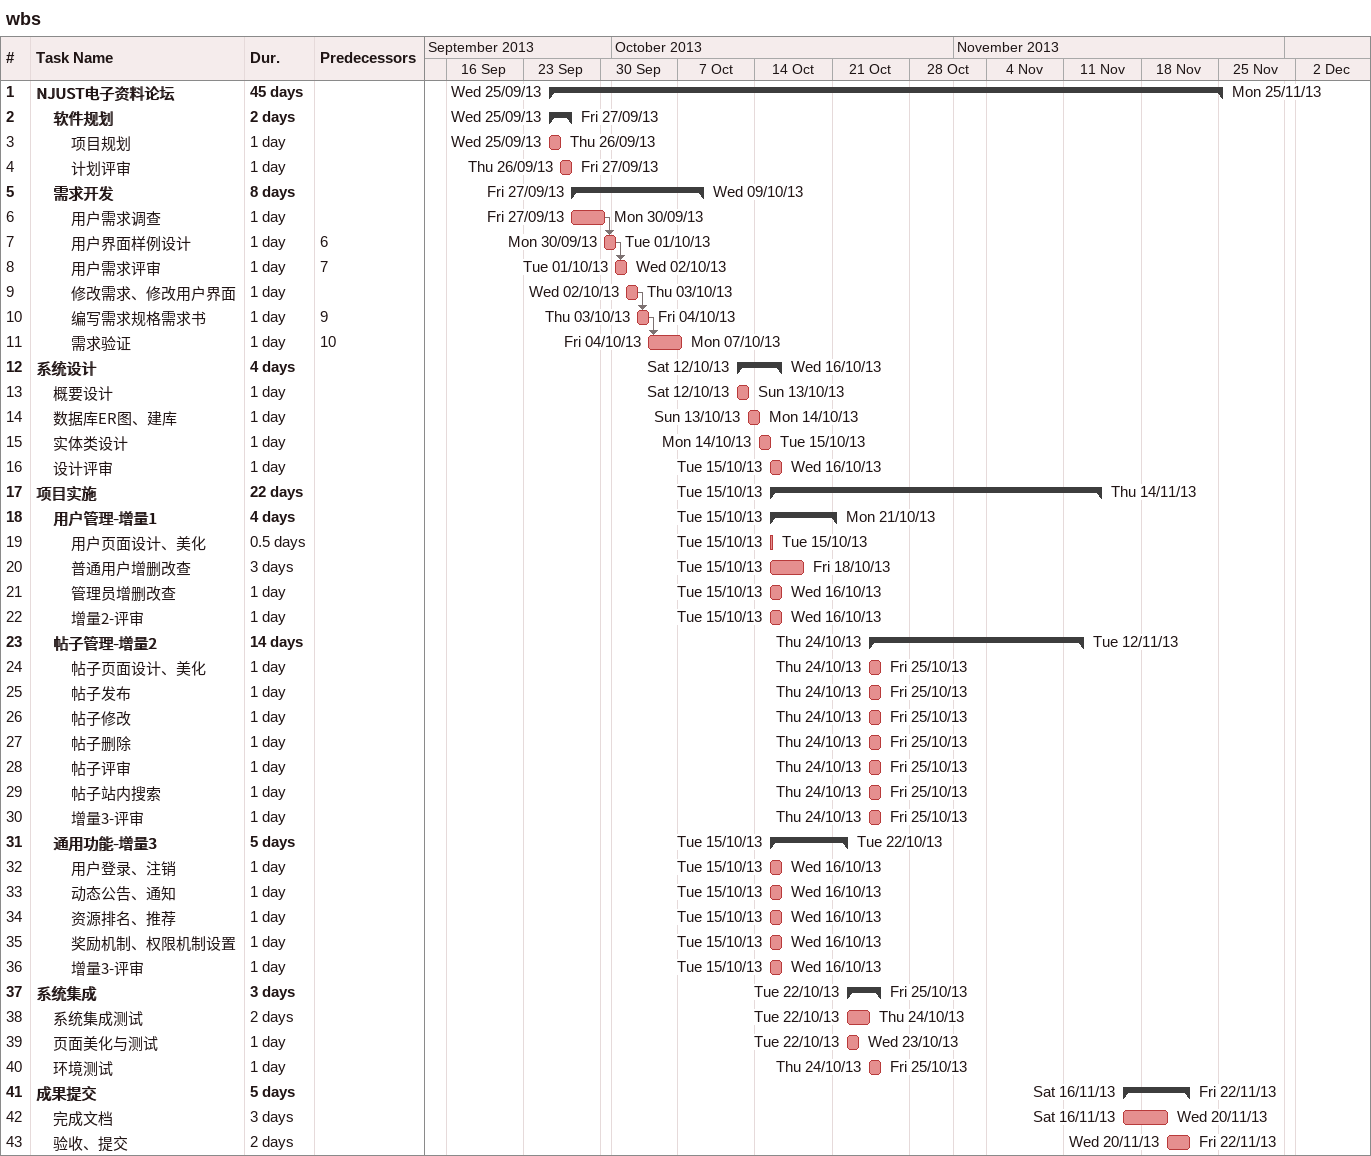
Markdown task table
wbs

| ID | Level | Task | Duration | Start | Finish | Predecessors |
|---|---|---|---|---|---|---|
| 1 | 1 | **NJUST电子资料论坛** | 45d | 2013-09-25 | 2013-11-25 |  |
| 2 | 2 | **软件规划** | 2d | 2013-09-25 | 2013-09-27 |  |
| 3 | 3 | 项目规划 | 1d | 2013-09-25 | 2013-09-26 |  |
| 4 | 3 | 计划评审 | 1d | 2013-09-26 | 2013-09-27 |  |
| 5 | 2 | **需求开发** | 8d | 2013-09-27 | 2013-10-09 |  |
| 6 | 3 | 用户需求调查 | 1d | 2013-09-27 | 2013-09-30 |  |
| 7 | 3 | 用户界面样例设计 | 1d | 2013-09-30 | 2013-10-01 | 6 |
| 8 | 3 | 用户需求评审 | 1d | 2013-10-01 | 2013-10-02 | 7 |
| 9 | 3 | 修改需求、修改用户界面 | 1d | 2013-10-02 | 2013-10-03 |  |
| 10 | 3 | 编写需求规格需求书 | 1d | 2013-10-03 | 2013-10-04 | 9 |
| 11 | 3 | 需求验证 | 1d | 2013-10-04 | 2013-10-07 | 10 |
| 12 | 1 | **系统设计** | 4d | 2013-10-12 | 2013-10-16 |  |
| 13 | 2 | 概要设计 | 1d | 2013-10-12 | 2013-10-13 |  |
| 14 | 2 | 数据库ER图、建库 | 1d | 2013-10-13 | 2013-10-14 |  |
| 15 | 2 | 实体类设计 | 1d | 2013-10-14 | 2013-10-15 |  |
| 16 | 2 | 设计评审 | 1d | 2013-10-15 | 2013-10-16 |  |
| 17 | 1 | **项目实施** | 22d | 2013-10-15 | 2013-11-14 |  |
| 18 | 2 | **用户管理-增量1** | 4d | 2013-10-15 | 2013-10-21 |  |
| 19 | 3 | 用户页面设计、美化 | 0.5d | 2013-10-15 | 2013-10-15 |  |
| 20 | 3 | 普通用户增删改查 | 3d | 2013-10-15 | 2013-10-18 |  |
| 21 | 3 | 管理员增删改查 | 1d | 2013-10-15 | 2013-10-16 |  |
| 22 | 3 | 增量2-评审 | 1d | 2013-10-15 | 2013-10-16 |  |
| 23 | 2 | **帖子管理-增量2** | 14d | 2013-10-24 | 2013-11-12 |  |
| 24 | 3 | 帖子页面设计、美化 | 1d | 2013-10-24 | 2013-10-25 |  |
| 25 | 3 | 帖子发布 | 1d | 2013-10-24 | 2013-10-25 |  |
| 26 | 3 | 帖子修改 | 1d | 2013-10-24 | 2013-10-25 |  |
| 27 | 3 | 帖子删除 | 1d | 2013-10-24 | 2013-10-25 |  |
| 28 | 3 | 帖子评审 | 1d | 2013-10-24 | 2013-10-25 |  |
| 29 | 3 | 帖子站内搜索 | 1d | 2013-10-24 | 2013-10-25 |  |
| 30 | 3 | 增量3-评审 | 1d | 2013-10-24 | 2013-10-25 |  |
| 31 | 2 | **通用功能-增量3** | 5d | 2013-10-15 | 2013-10-22 |  |
| 32 | 3 | 用户登录、注销 | 1d | 2013-10-15 | 2013-10-16 |  |
| 33 | 3 | 动态公告、通知 | 1d | 2013-10-15 | 2013-10-16 |  |
| 34 | 3 | 资源排名、推荐 | 1d | 2013-10-15 | 2013-10-16 |  |
| 35 | 3 | 奖励机制、权限机制设置 | 1d | 2013-10-15 | 2013-10-16 |  |
| 36 | 3 | 增量3-评审 | 1d | 2013-10-15 | 2013-10-16 |  |
| 37 | 1 | **系统集成** | 3d | 2013-10-22 | 2013-10-25 |  |
| 38 | 2 | 系统集成测试 | 2d | 2013-10-22 | 2013-10-24 |  |
| 39 | 2 | 页面美化与测试 | 1d | 2013-10-22 | 2013-10-23 |  |
| 40 | 2 | 环境测试 | 1d | 2013-10-24 | 2013-10-25 |  |
| 41 | 1 | **成果提交** | 5d | 2013-11-16 | 2013-11-22 |  |
| 42 | 2 | 完成文档 | 3d | 2013-11-16 | 2013-11-20 |  |
| 43 | 2 | 验收、提交 | 2d | 2013-11-20 | 2013-11-22 |  |
